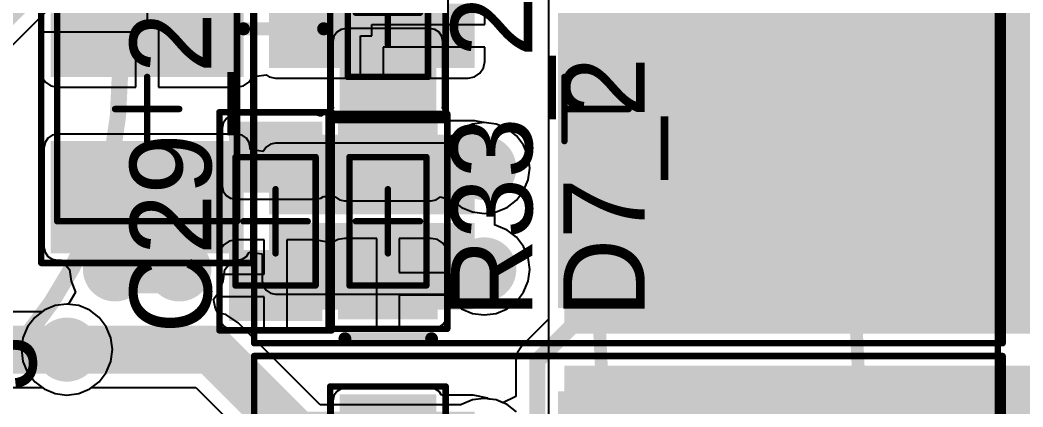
# Model space of a CAD drawing. Extents: x 5 to 126, y 30 to 120.
# Drawn here: x 52.77 to 68.39, y 95.36 to 101.39 of the extents above; entities that cross this region are included whole.
import ezdxf

# ---------------------------------------------------------------- set-up
doc = ezdxf.new("R2010")
doc.units = 0
doc.layers.get('0').update_dxf_attribs({"linetype": 'CONTINUOUS'})
for name, color, linetype in [('BOTTOMLAYER', 5, 'CONTINUOUS'), ('BOTTOMOVERLAY', 54, 'CONTINUOUS'), ('BOTTOMPASTE', 16, 'CONTINUOUS'), ('BOTTOMSOLDER', 6, 'CONTINUOUS'), ('MECHANICAL1', 6, 'CONTINUOUS'), ('MECHANICAL13', 56, 'CONTINUOUS'), ('MECHANICAL15', 56, 'CONTINUOUS'), ('MULTILAYER', 9, 'CONTINUOUS'), ('TOPLAYER', 1, 'CONTINUOUS'), ('TOPOVERLAY', 2, 'CONTINUOUS'), ('TOPPASTE', 8, 'CONTINUOUS'), ('TOPSOLDER', 216, 'CONTINUOUS')]:
    doc.layers.add(name, color=color, linetype=linetype)

# ---------------------------------------------------------------- blocks, each defined once
blk = doc.blocks.new('12_5_________11')
at = {"layer": 'BOTTOMLAYER', "const_width": 0.9}
for points in [[(-0.45, 0, 1), (0.45, 0, 1)], [(4.55, 0, 1), (5.45, 0, 1)]]:
    blk.add_lwpolyline(points, format="xyb", close=True, dxfattribs=at)
at = {"layer": 'BOTTOMSOLDER', "const_width": 1.002}
for points in [[(-0.501, 0, 1), (0.501, 0, 1)], [(4.499, 0, 1), (5.501, 0, 1)]]:
    blk.add_lwpolyline(points, format="xyb", close=True, dxfattribs=at)
at = {"layer": 'MULTILAYER', "const_width": 0.9}
for points in [[(-0.45, 0, 1), (0.45, 0, 1)], [(4.55, 0, 1), (5.45, 0, 1)]]:
    blk.add_lwpolyline(points, format="xyb", close=True, dxfattribs=at)
at = {"layer": 'TOPLAYER', "const_width": 0.9}
for points in [[(-0.45, 0, 1), (0.45, 0, 1)], [(4.55, 0, 1), (5.45, 0, 1)]]:
    blk.add_lwpolyline(points, format="xyb", close=True, dxfattribs=at)
at = {"layer": 'TOPOVERLAY'}
for points, const_width in [([(8.825, 0, 1), (-3.825, 0, 1)], 0.254), ([(-1.55, 2.516, 1), (-1.45, 2.516, 1)], 0.1), ([(-2.066, 2, 1), (-1.966, 2, 1)], 0.1), ([(-1.05, 2, 1), (-0.95, 2, 1)], 0.1), ([(-1.55, 1.5, 1), (-1.45, 1.5, 1)], 0.1), ([(-3.888, 0, 1), (-3.761, 0, 1)], 0.127), ([(8.761, 0, 1), (8.888, 0, 1)], 0.127)]:
    blk.add_lwpolyline(points, format="xyb", close=True, dxfattribs=dict(at, const_width=const_width))
at = {"layer": 'TOPOVERLAY', "const_width": 0.2}
for points in [[(-1.5, 1.5), (-1.5, 2.516)], [(-2.016, 2), (-1, 2)]]:
    blk.add_lwpolyline(points, dxfattribs=at)
at = {"layer": 'TOPSOLDER', "const_width": 1.002}
for points in [[(-0.501, 0, 1), (0.501, 0, 1)], [(4.499, 0, 1), (5.501, 0, 1)]]:
    blk.add_lwpolyline(points, format="xyb", close=True, dxfattribs=at)
blk = doc.blocks.new('0805C_43')
at = {"layer": 'MECHANICAL13', "const_width": 0.1}
for points in [[(-1.675, -0.9), (-1.675, 0.9)], [(1.675, 0.9), (-1.675, 0.9)], [(1.675, -0.9), (1.675, 0.9)], [(-1, -0.625), (-1, 0.625)], [(1, 0.625), (-1, 0.625)], [(1, -0.625), (1, 0.625)], [(0, -0.5), (0, 0.5)], [(0.5, 0), (-0.5, 0)], [(1, -0.625), (-1, -0.625)], [(1.675, -0.9), (-1.675, -0.9)]]:
    blk.add_lwpolyline(points, dxfattribs=at)
at = {"layer": 'MECHANICAL13', "const_width": 0.05}
for points in [[(-1.7, 0.9, 1), (-1.65, 0.9, 1)], [(-1.7, 0.9, 1), (-1.65, 0.9, 1)], [(1.65, 0.9, 1), (1.7, 0.9, 1)], [(1.65, 0.9, 1), (1.7, 0.9, 1)], [(-1.025, 0.625, 1), (-0.975, 0.625, 1)], [(-1.025, 0.625, 1), (-0.975, 0.625, 1)], [(0.975, 0.625, 1), (1.025, 0.625, 1)], [(0.975, 0.625, 1), (1.025, 0.625, 1)], [(-0.025, 0.5, 1), (0.025, 0.5, 1)], [(-0.525, 0, 1), (-0.475, 0, 1)], [(0.475, 0, 1), (0.525, 0, 1)], [(-0.025, -0.5, 1), (0.025, -0.5, 1)], [(-1.025, -0.625, 1), (-0.975, -0.625, 1)], [(-1.025, -0.625, 1), (-0.975, -0.625, 1)], [(0.975, -0.625, 1), (1.025, -0.625, 1)], [(0.975, -0.625, 1), (1.025, -0.625, 1)], [(-1.7, -0.9, 1), (-1.65, -0.9, 1)], [(-1.7, -0.9, 1), (-1.65, -0.9, 1)], [(1.65, -0.9, 1), (1.7, -0.9, 1)], [(1.65, -0.9, 1), (1.7, -0.9, 1)]]:
    blk.add_lwpolyline(points, format="xyb", close=True, dxfattribs=at)
at = {"layer": 'TOPLAYER'}
for points in [[(-0.45, -0.65), (-0.45, 0.65), (-1.45, -0.65), (-1.45, 0.65)], [(1.45, -0.65), (1.45, 0.65), (0.45, -0.65), (0.45, 0.65)]]:
    blk.add_solid(points, dxfattribs=at)
at = {"layer": 'TOPPASTE'}
for points in [[(-0.45, -0.65), (-0.45, 0.65), (-1.45, -0.65), (-1.45, 0.65)], [(1.45, -0.65), (1.45, 0.65), (0.45, -0.65), (0.45, 0.65)]]:
    blk.add_solid(points, dxfattribs=at)
at = {"layer": 'TOPSOLDER'}
for points in [[(-0.348, -0.752), (-0.348, 0.752), (-1.552, -0.752), (-1.552, 0.752)], [(1.552, -0.752), (1.552, 0.752), (0.348, -0.752), (0.348, 0.752)]]:
    blk.add_solid(points, dxfattribs=at)
blk = doc.blocks.new('1210C_B_45')
at = {"layer": 'BOTTOMLAYER'}
for points in [[(-2.15, 1.4), (-2.15, -1.4), (-0.6, 1.4), (-0.6, -1.4)], [(0.6, 1.4), (0.6, -1.4), (2.15, 1.4), (2.15, -1.4)]]:
    blk.add_solid(points, dxfattribs=at)
at = {"layer": 'BOTTOMPASTE'}
for points in [[(-2.15, 1.4), (-2.15, -1.4), (-0.6, 1.4), (-0.6, -1.4)], [(0.6, 1.4), (0.6, -1.4), (2.15, 1.4), (2.15, -1.4)]]:
    blk.add_solid(points, dxfattribs=at)
at = {"layer": 'BOTTOMSOLDER'}
for points in [[(-2.252, 1.502), (-2.252, -1.502), (-0.498, 1.502), (-0.498, -1.502)], [(0.498, 1.502), (0.498, -1.502), (2.252, 1.502), (2.252, -1.502)]]:
    blk.add_solid(points, dxfattribs=at)
at = {"layer": 'MECHANICAL13', "const_width": 0.1}
for points in [[(-1.75, 1.4), (1.75, 1.4)], [(-1.75, 1.4), (-1.75, -1.4)], [(1.75, 1.4), (1.75, -1.4)], [(-1.75, -1.4), (1.75, -1.4)]]:
    blk.add_lwpolyline(points, dxfattribs=at)
at = {"layer": 'MECHANICAL13', "const_width": 0.05}
for points in [[(-1.775, 1.4, 1), (-1.725, 1.4, 1)], [(-1.775, 1.4, 1), (-1.725, 1.4, 1)], [(1.725, 1.4, 1), (1.775, 1.4, 1)], [(1.725, 1.4, 1), (1.775, 1.4, 1)], [(-1.775, -1.4, 1), (-1.725, -1.4, 1)], [(-1.775, -1.4, 1), (-1.725, -1.4, 1)], [(1.725, -1.4, 1), (1.775, -1.4, 1)], [(1.725, -1.4, 1), (1.775, -1.4, 1)]]:
    blk.add_lwpolyline(points, format="xyb", close=True, dxfattribs=at)
at = {"layer": 'MECHANICAL15', "const_width": 0.1}
for points in [[(-2.4, 1.65), (2.4, 1.65)], [(-2.4, 1.65), (-2.4, -1.65)], [(2.4, 1.65), (2.4, -1.65)], [(0, 0.5), (0, -0.5)], [(-0.5, 0), (0.5, 0)], [(-2.4, -1.65), (2.4, -1.65)]]:
    blk.add_lwpolyline(points, dxfattribs=at)
at = {"layer": 'MECHANICAL15', "const_width": 0.05}
for points in [[(-2.425, 1.65, 1), (-2.375, 1.65, 1)], [(-2.425, 1.65, 1), (-2.375, 1.65, 1)], [(2.375, 1.65, 1), (2.425, 1.65, 1)], [(2.375, 1.65, 1), (2.425, 1.65, 1)], [(-0.025, 0.5, 1), (0.025, 0.5, 1)], [(-0.525, 0, 1), (-0.475, 0, 1)], [(0.475, 0, 1), (0.525, 0, 1)], [(-0.025, -0.5, 1), (0.025, -0.5, 1)], [(-2.425, -1.65, 1), (-2.375, -1.65, 1)], [(-2.425, -1.65, 1), (-2.375, -1.65, 1)], [(2.375, -1.65, 1), (2.425, -1.65, 1)], [(2.375, -1.65, 1), (2.425, -1.65, 1)]]:
    blk.add_lwpolyline(points, format="xyb", close=True, dxfattribs=at)
blk = doc.blocks.new('0805C_49')
at = {"layer": 'MECHANICAL13', "const_width": 0.1}
for points in [[(-1.675, -0.9), (-1.675, 0.9)], [(1.675, 0.9), (-1.675, 0.9)], [(1.675, -0.9), (1.675, 0.9)], [(-1, -0.625), (-1, 0.625)], [(1, 0.625), (-1, 0.625)], [(1, -0.625), (1, 0.625)], [(0, -0.5), (0, 0.5)], [(0.5, 0), (-0.5, 0)], [(1, -0.625), (-1, -0.625)], [(1.675, -0.9), (-1.675, -0.9)]]:
    blk.add_lwpolyline(points, dxfattribs=at)
at = {"layer": 'MECHANICAL13', "const_width": 0.05}
for points in [[(-1.7, 0.9, 1), (-1.65, 0.9, 1)], [(-1.7, 0.9, 1), (-1.65, 0.9, 1)], [(1.65, 0.9, 1), (1.7, 0.9, 1)], [(1.65, 0.9, 1), (1.7, 0.9, 1)], [(-1.025, 0.625, 1), (-0.975, 0.625, 1)], [(-1.025, 0.625, 1), (-0.975, 0.625, 1)], [(0.975, 0.625, 1), (1.025, 0.625, 1)], [(0.975, 0.625, 1), (1.025, 0.625, 1)], [(-0.025, 0.5, 1), (0.025, 0.5, 1)], [(-0.525, 0, 1), (-0.475, 0, 1)], [(0.475, 0, 1), (0.525, 0, 1)], [(-0.025, -0.5, 1), (0.025, -0.5, 1)], [(-1.025, -0.625, 1), (-0.975, -0.625, 1)], [(-1.025, -0.625, 1), (-0.975, -0.625, 1)], [(0.975, -0.625, 1), (1.025, -0.625, 1)], [(0.975, -0.625, 1), (1.025, -0.625, 1)], [(-1.7, -0.9, 1), (-1.65, -0.9, 1)], [(-1.7, -0.9, 1), (-1.65, -0.9, 1)], [(1.65, -0.9, 1), (1.7, -0.9, 1)], [(1.65, -0.9, 1), (1.7, -0.9, 1)]]:
    blk.add_lwpolyline(points, format="xyb", close=True, dxfattribs=at)
at = {"layer": 'TOPLAYER'}
for points in [[(-0.45, -0.65), (-0.45, 0.65), (-1.45, -0.65), (-1.45, 0.65)], [(1.45, -0.65), (1.45, 0.65), (0.45, -0.65), (0.45, 0.65)]]:
    blk.add_solid(points, dxfattribs=at)
at = {"layer": 'TOPPASTE'}
for points in [[(-0.45, -0.65), (-0.45, 0.65), (-1.45, -0.65), (-1.45, 0.65)], [(1.45, -0.65), (1.45, 0.65), (0.45, -0.65), (0.45, 0.65)]]:
    blk.add_solid(points, dxfattribs=at)
at = {"layer": 'TOPSOLDER'}
for points in [[(-0.348, -0.752), (-0.348, 0.752), (-1.552, -0.752), (-1.552, 0.752)], [(1.552, -0.752), (1.552, 0.752), (0.348, -0.752), (0.348, 0.752)]]:
    blk.add_solid(points, dxfattribs=at)
blk = doc.blocks.new('M____MELF_55')
at = {"layer": 'MECHANICAL13', "const_width": 0.1}
for points in [[(-1, 0.6), (-1, -0.6)], [(-1, 0.6), (1, 0.6)], [(1, 0.6), (1, -0.6)], [(-1, -0.6), (1, -0.6)]]:
    blk.add_lwpolyline(points, dxfattribs=at)
at = {"layer": 'MECHANICAL13', "const_width": 0.05}
for points in [[(-1.025, 0.6, 1), (-0.975, 0.6, 1)], [(-1.025, 0.6, 1), (-0.975, 0.6, 1)], [(0.975, 0.6, 1), (1.025, 0.6, 1)], [(0.975, 0.6, 1), (1.025, 0.6, 1)], [(-1.025, -0.6, 1), (-0.975, -0.6, 1)], [(-1.025, -0.6, 1), (-0.975, -0.6, 1)], [(0.975, -0.6, 1), (1.025, -0.6, 1)], [(0.975, -0.6, 1), (1.025, -0.6, 1)]]:
    blk.add_lwpolyline(points, format="xyb", close=True, dxfattribs=at)
at = {"layer": 'MECHANICAL13'}
blk.add_solid([(-1, -0.6), (-0.731, -0.6), (-1, 0.6), (-0.731, 0.6)], dxfattribs=at)
at = {"layer": 'MECHANICAL15', "const_width": 0.1}
for points in [[(-1.675, 0.925), (-1.675, -0.925)], [(-1.675, 0.925), (1.675, 0.925)], [(1.675, 0.925), (1.675, -0.925)], [(0, 0.5), (0, -0.5)], [(-0.5, 0), (0.5, 0)], [(-1.675, -0.925), (1.675, -0.925)]]:
    blk.add_lwpolyline(points, dxfattribs=at)
at = {"layer": 'MECHANICAL15', "const_width": 0.05}
for points in [[(-1.7, 0.925, 1), (-1.65, 0.925, 1)], [(-1.7, 0.925, 1), (-1.65, 0.925, 1)], [(1.65, 0.925, 1), (1.7, 0.925, 1)], [(1.65, 0.925, 1), (1.7, 0.925, 1)], [(-0.025, 0.5, 1), (0.025, 0.5, 1)], [(-0.525, 0, 1), (-0.475, 0, 1)], [(0.475, 0, 1), (0.525, 0, 1)], [(-0.025, -0.5, 1), (0.025, -0.5, 1)], [(-1.7, -0.925, 1), (-1.65, -0.925, 1)], [(-1.7, -0.925, 1), (-1.65, -0.925, 1)], [(1.65, -0.925, 1), (1.7, -0.925, 1)], [(1.65, -0.925, 1), (1.7, -0.925, 1)]]:
    blk.add_lwpolyline(points, format="xyb", close=True, dxfattribs=at)
at = {"layer": 'TOPLAYER'}
for points in [[(-0.525, -0.675), (-0.525, 0.675), (-1.425, -0.675), (-1.425, 0.675)], [(1.425, -0.675), (1.425, 0.675), (0.525, -0.675), (0.525, 0.675)]]:
    blk.add_solid(points, dxfattribs=at)
at = {"layer": 'TOPOVERLAY', "const_width": 0.2}
blk.add_lwpolyline([(-1.83, 0.67), (-1.83, -0.68)], dxfattribs=at)
at = {"layer": 'TOPOVERLAY', "const_width": 0.1}
for points in [[(-1.88, 0.67, 1), (-1.78, 0.67, 1)], [(-1.88, -0.68, 1), (-1.78, -0.68, 1)]]:
    blk.add_lwpolyline(points, format="xyb", close=True, dxfattribs=at)
at = {"layer": 'TOPPASTE'}
for points in [[(-0.525, -0.675), (-0.525, 0.675), (-1.425, -0.675), (-1.425, 0.675)], [(1.425, -0.675), (1.425, 0.675), (0.525, -0.675), (0.525, 0.675)]]:
    blk.add_solid(points, dxfattribs=at)
at = {"layer": 'TOPSOLDER'}
for points in [[(-0.423, -0.777), (-0.423, 0.777), (-1.527, -0.777), (-1.527, 0.777)], [(1.527, -0.777), (1.527, 0.777), (0.423, -0.777), (0.423, 0.777)]]:
    blk.add_solid(points, dxfattribs=at)
blk = doc.blocks.new('TO_252_B_63')
at = {"layer": 'BOTTOMLAYER'}
for points in [[(-0.5, 3), (-0.5, -3), (6, 3), (6, -3)], [(-5, 2.68), (-5, 1.88), (-2, 2.68), (-2, 1.88)], [(-5, 1.54), (-5, 0.74), (-2, 1.54), (-2, 0.74)], [(-5, -0.74), (-5, -1.54), (-2, -0.74), (-2, -1.54)], [(-5, -1.88), (-5, -2.68), (-2, -1.88), (-2, -2.68)]]:
    blk.add_solid(points, dxfattribs=at)
at = {"layer": 'BOTTOMPASTE'}
for points in [[(-0.5, 3), (-0.5, -3), (6, 3), (6, -3)], [(-5, 2.68), (-5, 1.88), (-2, 2.68), (-2, 1.88)], [(-5, 1.54), (-5, 0.74), (-2, 1.54), (-2, 0.74)], [(-5, -0.74), (-5, -1.54), (-2, -0.74), (-2, -1.54)], [(-5, -1.88), (-5, -2.68), (-2, -1.88), (-2, -2.68)]]:
    blk.add_solid(points, dxfattribs=at)
at = {"layer": 'BOTTOMSOLDER'}
for points in [[(-0.602, 3.102), (-0.602, -3.102), (6.102, 3.102), (6.102, -3.102)], [(-5.102, 2.782), (-5.102, 1.778), (-1.898, 2.782), (-1.898, 1.778)], [(-5.102, 1.642), (-5.102, 0.638), (-1.898, 1.642), (-1.898, 0.638)], [(-5.102, -0.638), (-5.102, -1.642), (-1.898, -0.638), (-1.898, -1.642)], [(-5.102, -1.778), (-5.102, -2.782), (-1.898, -1.778), (-1.898, -2.782)]]:
    blk.add_solid(points, dxfattribs=at)
at = {"layer": 'MECHANICAL15', "const_width": 0.1}
for points in [[(-5.334, -3.65), (-5.334, 3.65)], [(-5.334, 3.65), (6.325, 3.65)], [(6.325, -3.65), (6.325, 3.65)], [(-0.5, -0.5), (-0.5, 0.5)], [(-0.5, 0), (0.5, 0)], [(-5.334, -3.65), (6.325, -3.65)]]:
    blk.add_lwpolyline(points, dxfattribs=at)
at = {"layer": 'MECHANICAL15', "const_width": 0.05}
for points in [[(-5.359, 3.65, 1), (-5.309, 3.65, 1)], [(-5.359, 3.65, 1), (-5.309, 3.65, 1)], [(6.3, 3.65, 1), (6.35, 3.65, 1)], [(6.3, 3.65, 1), (6.35, 3.65, 1)], [(-0.525, 0.5, 1), (-0.475, 0.5, 1)], [(-0.525, 0, 1), (-0.475, 0, 1)], [(0.475, 0, 1), (0.525, 0, 1)], [(-0.525, -0.5, 1), (-0.475, -0.5, 1)], [(-5.359, -3.65, 1), (-5.309, -3.65, 1)], [(-5.359, -3.65, 1), (-5.309, -3.65, 1)], [(6.3, -3.65, 1), (6.35, -3.65, 1)], [(6.3, -3.65, 1), (6.35, -3.65, 1)]]:
    blk.add_lwpolyline(points, format="xyb", close=True, dxfattribs=at)
blk = doc.blocks.new('TO_252_B_65')
at = {"layer": 'BOTTOMLAYER'}
for points in [[(-0.5, 3), (-0.5, -3), (6, 3), (6, -3)], [(-5, 2.68), (-5, 1.88), (-2, 2.68), (-2, 1.88)], [(-5, 1.54), (-5, 0.74), (-2, 1.54), (-2, 0.74)], [(-5, -0.74), (-5, -1.54), (-2, -0.74), (-2, -1.54)], [(-5, -1.88), (-5, -2.68), (-2, -1.88), (-2, -2.68)]]:
    blk.add_solid(points, dxfattribs=at)
at = {"layer": 'BOTTOMPASTE'}
for points in [[(-0.5, 3), (-0.5, -3), (6, 3), (6, -3)], [(-5, 2.68), (-5, 1.88), (-2, 2.68), (-2, 1.88)], [(-5, 1.54), (-5, 0.74), (-2, 1.54), (-2, 0.74)], [(-5, -0.74), (-5, -1.54), (-2, -0.74), (-2, -1.54)], [(-5, -1.88), (-5, -2.68), (-2, -1.88), (-2, -2.68)]]:
    blk.add_solid(points, dxfattribs=at)
at = {"layer": 'BOTTOMSOLDER'}
for points in [[(-0.602, 3.102), (-0.602, -3.102), (6.102, 3.102), (6.102, -3.102)], [(-5.102, 2.782), (-5.102, 1.778), (-1.898, 2.782), (-1.898, 1.778)], [(-5.102, 1.642), (-5.102, 0.638), (-1.898, 1.642), (-1.898, 0.638)], [(-5.102, -0.638), (-5.102, -1.642), (-1.898, -0.638), (-1.898, -1.642)], [(-5.102, -1.778), (-5.102, -2.782), (-1.898, -1.778), (-1.898, -2.782)]]:
    blk.add_solid(points, dxfattribs=at)
at = {"layer": 'MECHANICAL15', "const_width": 0.1}
for points in [[(-5.334, -3.65), (-5.334, 3.65)], [(-5.334, 3.65), (6.325, 3.65)], [(6.325, -3.65), (6.325, 3.65)], [(-0.5, -0.5), (-0.5, 0.5)], [(-0.5, 0), (0.5, 0)], [(-5.334, -3.65), (6.325, -3.65)]]:
    blk.add_lwpolyline(points, dxfattribs=at)
at = {"layer": 'MECHANICAL15', "const_width": 0.05}
for points in [[(-5.359, 3.65, 1), (-5.309, 3.65, 1)], [(-5.359, 3.65, 1), (-5.309, 3.65, 1)], [(6.3, 3.65, 1), (6.35, 3.65, 1)], [(6.3, 3.65, 1), (6.35, 3.65, 1)], [(-0.525, 0.5, 1), (-0.475, 0.5, 1)], [(-0.525, 0, 1), (-0.475, 0, 1)], [(0.475, 0, 1), (0.525, 0, 1)], [(-0.525, -0.5, 1), (-0.475, -0.5, 1)], [(-5.359, -3.65, 1), (-5.309, -3.65, 1)], [(-5.359, -3.65, 1), (-5.309, -3.65, 1)], [(6.3, -3.65, 1), (6.35, -3.65, 1)], [(6.3, -3.65, 1), (6.35, -3.65, 1)]]:
    blk.add_lwpolyline(points, format="xyb", close=True, dxfattribs=at)
blk = doc.blocks.new('0805R_67')
at = {"layer": 'MECHANICAL13', "const_width": 0.1}
for points in [[(1.7, 0.875), (-1.7, 0.875)], [(-1.7, -0.875), (-1.7, 0.875)], [(1.7, -0.875), (1.7, 0.875)], [(1, 0.625), (-1, 0.625)], [(-1, -0.625), (-1, 0.625)], [(1, -0.625), (1, 0.625)], [(0, -0.5), (0, 0.5)], [(0.5, 0), (-0.5, 0)], [(1, -0.625), (-1, -0.625)], [(1.7, -0.875), (-1.7, -0.875)]]:
    blk.add_lwpolyline(points, dxfattribs=at)
at = {"layer": 'MECHANICAL13', "const_width": 0.05}
for points in [[(-1.725, 0.875, 1), (-1.675, 0.875, 1)], [(-1.725, 0.875, 1), (-1.675, 0.875, 1)], [(1.675, 0.875, 1), (1.725, 0.875, 1)], [(1.675, 0.875, 1), (1.725, 0.875, 1)], [(-1.025, 0.625, 1), (-0.975, 0.625, 1)], [(-1.025, 0.625, 1), (-0.975, 0.625, 1)], [(0.975, 0.625, 1), (1.025, 0.625, 1)], [(0.975, 0.625, 1), (1.025, 0.625, 1)], [(-0.025, 0.5, 1), (0.025, 0.5, 1)], [(-0.525, 0, 1), (-0.475, 0, 1)], [(0.475, 0, 1), (0.525, 0, 1)], [(-0.025, -0.5, 1), (0.025, -0.5, 1)], [(-1.025, -0.625, 1), (-0.975, -0.625, 1)], [(-1.025, -0.625, 1), (-0.975, -0.625, 1)], [(0.975, -0.625, 1), (1.025, -0.625, 1)], [(0.975, -0.625, 1), (1.025, -0.625, 1)], [(-1.725, -0.875, 1), (-1.675, -0.875, 1)], [(-1.725, -0.875, 1), (-1.675, -0.875, 1)], [(1.675, -0.875, 1), (1.725, -0.875, 1)], [(1.675, -0.875, 1), (1.725, -0.875, 1)]]:
    blk.add_lwpolyline(points, format="xyb", close=True, dxfattribs=at)
at = {"layer": 'TOPLAYER'}
for points in [[(-0.55, -0.625), (-0.55, 0.625), (-1.45, -0.625), (-1.45, 0.625)], [(1.45, -0.625), (1.45, 0.625), (0.55, -0.625), (0.55, 0.625)]]:
    blk.add_solid(points, dxfattribs=at)
at = {"layer": 'TOPPASTE'}
for points in [[(-0.55, -0.625), (-0.55, 0.625), (-1.45, -0.625), (-1.45, 0.625)], [(1.45, -0.625), (1.45, 0.625), (0.55, -0.625), (0.55, 0.625)]]:
    blk.add_solid(points, dxfattribs=at)
at = {"layer": 'TOPSOLDER'}
for points in [[(-0.448, -0.727), (-0.448, 0.727), (-1.552, -0.727), (-1.552, 0.727)], [(1.552, -0.727), (1.552, 0.727), (0.448, -0.727), (0.448, 0.727)]]:
    blk.add_solid(points, dxfattribs=at)
blk = doc.blocks.new('GDT_DIY_75')
at = {"layer": 'MECHANICAL13', "const_width": 0.2}
blk.add_lwpolyline([(18.5, 0, 1), (-18.5, 0, 1)], format="xyb", close=True, dxfattribs=at)
at = {"layer": 'TOPOVERLAY', "const_width": 0.2}
for points in [[(22.5, 0, 1), (-22.5, 0, 1)], [(18.5, 0, 1), (-18.5, 0, 1)]]:
    blk.add_lwpolyline(points, format="xyb", close=True, dxfattribs=at)

msp = doc.modelspace()

# ---------------------------------------------------------------- linework, layer by layer
at = {"layer": 'BOTTOMLAYER'}
for p, q in [((61, 105.497), (61, 96.723)), ((54.75, 101.55), (54.75, 101.375)), ((60.009, 101.315), (60.009, 101.54)), ((54.75, 101.375), (54.925, 101.375)), ((54.925, 101.375), (54.925, 100.341)), ((58.25, 101.14), (58.25, 101.315)), ((58.25, 101.315), (60.009, 101.315)), ((54.575, 101.2), (53.091, 101.2)), ((53.091, 101.2), (53.091, 100.6)), ((54.575, 100.341), (54.575, 101.2)), ((58.075, 100.481), (58.075, 101.14)), ((58.075, 101.14), (58.25, 101.14)), ((60.009, 100.965), (58.425, 100.965)), ((58.425, 100.965), (58.425, 100.481)), ((60.009, 100.74), (60.009, 100.965)), ((53.091, 100.6), (53.111, 100.501)), ((59.933, 100.557), (59.989, 100.641)), ((59.989, 100.641), (60.009, 100.74)), ((53.111, 100.501), (53.167, 100.417)), ((56.333, 100.417), (56.375, 100.479)), ((56.375, 100.479), (56.452, 100.51)), ((56.452, 100.51), (56.603, 100.533)), ((56.603, 100.533), (56.651, 100.501)), ((56.651, 100.501), (56.75, 100.481)), ((56.75, 100.481), (58.075, 100.481)), ((58.425, 100.481), (59.75, 100.481)), ((59.75, 100.481), (59.849, 100.501)), ((59.849, 100.501), (59.933, 100.557)), ((53.167, 100.417), (53.251, 100.361)), ((53.251, 100.361), (53.35, 100.341)), ((53.35, 100.341), (54.575, 100.341)), ((54.925, 100.341), (56.15, 100.341)), ((56.15, 100.341), (56.249, 100.361)), ((56.249, 100.361), (56.333, 100.417)), ((59.645, 99.694), (59.498, 99.582)), ((59.816, 99.765), (59.645, 99.694)), ((60, 99.789), (59.816, 99.765)), ((60.184, 99.765), (60, 99.789)), ((60.355, 99.694), (60.184, 99.765)), ((60.502, 99.582), (60.355, 99.694)), ((53.204, 99.546), (53.159, 99.479)), ((53.271, 99.591), (53.204, 99.546)), ((53.35, 99.607), (53.271, 99.591)), ((56.15, 99.607), (53.35, 99.607)), ((56.229, 99.591), (56.15, 99.607)), ((56.296, 99.546), (56.229, 99.591)), ((56.341, 99.479), (56.296, 99.546)), ((59.498, 99.582), (59.411, 99.467)), ((60.614, 99.435), (60.502, 99.582)), ((53.159, 99.479), (53.143, 99.4)), ((53.143, 99.4), (53.143, 97.85)), ((56.357, 99.4), (56.341, 99.479)), ((56.357, 99.368), (56.357, 99.4)), ((56.559, 99.339), (56.357, 99.368)), ((56.604, 99.406), (56.559, 99.339)), ((56.671, 99.451), (56.604, 99.406)), ((56.75, 99.467), (56.671, 99.451)), ((59.411, 99.467), (56.75, 99.467)), ((60.685, 99.264), (60.614, 99.435)), ((60.709, 99.08), (60.685, 99.264)), ((60.685, 98.896), (60.709, 99.08)), ((60.614, 98.725), (60.685, 98.896)), ((60.502, 98.578), (60.614, 98.725)), ((60.355, 98.466), (60.502, 98.578)), ((60.184, 98.395), (60.355, 98.466)), ((60.165, 98.392), (60.184, 98.395)), ((60.165, 98.188), (60.165, 98.392)), ((60.184, 98.185), (60.165, 98.188)), ((60.355, 98.114), (60.184, 98.185)), ((60.502, 98.002), (60.355, 98.114)), ((60.614, 97.855), (60.502, 98.002)), ((53.143, 97.85), (53.159, 97.771)), ((60.685, 97.684), (60.614, 97.855)), ((53.159, 97.771), (53.204, 97.703)), ((53.204, 97.703), (53.271, 97.659)), ((53.271, 97.659), (53.35, 97.643)), ((53.35, 97.643), (53.415, 97.643)), ((53.415, 97.643), (53.541, 97.5)), ((55.959, 97.5), (56.085, 97.643)), ((56.085, 97.643), (56.15, 97.643)), ((56.15, 97.643), (56.229, 97.659)), ((56.229, 97.659), (56.296, 97.703)), ((56.296, 97.703), (56.341, 97.771)), ((56.341, 97.771), (56.543, 97.742)), ((56.543, 97.742), (56.543, 97.32)), ((60.709, 97.5), (60.685, 97.684)), ((53.541, 97.5), (53.565, 97.316)), ((55.935, 97.316), (55.959, 97.5)), ((60.685, 97.316), (60.709, 97.5)), ((56.543, 97.32), (56.559, 97.241)), ((53.565, 97.316), (53.636, 97.145)), ((55.864, 97.145), (55.935, 97.316)), ((56.559, 97.241), (56.604, 97.174)), ((56.604, 97.174), (56.671, 97.129)), ((60.614, 97.145), (60.685, 97.316)), ((53.636, 97.145), (53.525, 96.956)), ((55.781, 97.037), (55.864, 97.145)), ((55.812, 96.891), (55.781, 97.037)), ((56.671, 97.129), (56.75, 97.113)), ((56.75, 97.113), (59.411, 97.113)), ((59.411, 97.113), (59.498, 96.998)), ((60.502, 96.998), (60.614, 97.145)), ((53.145, 96.864), (52.998, 96.752)), ((53.316, 96.935), (53.145, 96.864)), ((53.5, 96.959), (53.316, 96.935)), ((53.525, 96.956), (53.5, 96.959)), ((55.852, 96.819), (55.812, 96.891)), ((59.498, 96.998), (59.645, 96.886)), ((59.645, 96.886), (59.816, 96.815)), ((60.184, 96.815), (60.355, 96.886)), ((60.355, 96.886), (60.502, 96.998)), ((52.998, 96.752), (52.886, 96.605)), ((55.976, 96.795), (55.852, 96.819)), ((56.167, 96.667), (55.976, 96.795)), ((59.816, 96.815), (60, 96.791)), ((60, 96.791), (60.184, 96.815)), ((61, 96.723), (60.592, 96.315)), ((52.886, 96.605), (52.815, 96.434)), ((57.447, 95.387), (56.167, 96.667)), ((52.815, 96.434), (52.791, 96.25)), ((52.791, 96.25), (52.815, 96.066)), ((60.592, 96.315), (60.519, 96.206)), ((60.519, 96.206), (60.494, 96.078)), ((60.494, 96.078), (60.494, 95.521)), ((52.815, 96.066), (52.886, 95.895)), ((52.886, 95.895), (52.998, 95.748)), ((52.998, 95.748), (53.145, 95.636)), ((53.145, 95.636), (53.316, 95.565)), ((53.684, 95.565), (53.855, 95.636)), ((53.855, 95.636), (53.887, 95.66)), ((53.887, 95.66), (55.506, 95.66)), ((55.506, 95.66), (56.054, 95.112)), ((53.316, 95.565), (53.5, 95.541)), ((53.5, 95.541), (53.684, 95.565)), ((59.816, 95.465), (59.645, 95.394)), ((60, 95.489), (59.816, 95.465)), ((60.184, 95.465), (60, 95.489)), ((60.29, 95.421), (60.184, 95.465)), ((60.494, 95.521), (60.29, 95.421)), ((59.636, 95.387), (57.447, 95.387)), ((59.645, 95.394), (59.636, 95.387))]:
    msp.add_line(p, q, dxfattribs=at)
for points, const_width in [([(64.95, 100.45), (64.95, 104.5)], 1), ([(64.5, 100), (64.95, 100.45)], 1), ([(62, 97.75), (64.25, 100)], 0.25), ([(64.25, 100), (64.5, 100)], 0.25), ([(54.25, 98.125), (54.75, 98.625)], 0.75), ([(54.75, 98.625), (55.25, 98.125)], 0.75), ([(54.25, 97.5), (54.25, 98.125)], 0.75), ([(55.25, 97.5), (55.25, 98.125)], 0.75), ([(54.25, 97.5), (55.25, 97.5)], 0.75), ([(61.5, 97.25), (62, 97.75)], 0.25), ([(61.5, 96.75), (61.5, 97.25)], 0.25), ([(60.828, 96.078), (61.5, 96.75)], 0.25), ([(53.5, 96.25), (55.75, 96.25)], 0.75), ([(55.75, 96.25), (57.22, 94.78)], 0.75), ([(60.828, 88.828), (60.828, 96.078)], 0.25)]:
    msp.add_lwpolyline(points, dxfattribs=dict(at, const_width=const_width))
for points, const_width in [([(64.7, 100.45, 1), (65.2, 100.45, 1)], 0.5), ([(64.7, 100.45, 1), (65.2, 100.45, 1)], 0.5), ([(64.25, 100, 1), (64.75, 100, 1)], 0.5), ([(64.188, 100, 1), (64.313, 100, 1)], 0.125), ([(64.188, 100, 1), (64.313, 100, 1)], 0.125), ([(64.438, 100, 1), (64.562, 100, 1)], 0.125), ([(59.75, 99.08, 1), (60.25, 99.08, 1)], 0.5), ([(54.562, 98.625, 1), (54.937, 98.625, 1)], 0.375), ([(54.562, 98.625, 1), (54.937, 98.625, 1)], 0.375), ([(54.063, 98.125, 1), (54.438, 98.125, 1)], 0.375), ([(54.063, 98.125, 1), (54.438, 98.125, 1)], 0.375), ([(55.063, 98.125, 1), (55.438, 98.125, 1)], 0.375), ([(55.063, 98.125, 1), (55.438, 98.125, 1)], 0.375), ([(54, 97.5, 1), (54.5, 97.5, 1)], 0.5), ([(55, 97.5, 1), (55.5, 97.5, 1)], 0.5), ([(59.75, 97.5, 1), (60.25, 97.5, 1)], 0.5), ([(54.063, 97.5, 1), (54.438, 97.5, 1)], 0.375), ([(54.063, 97.5, 1), (54.438, 97.5, 1)], 0.375), ([(55.063, 97.5, 1), (55.438, 97.5, 1)], 0.375), ([(55.063, 97.5, 1), (55.438, 97.5, 1)], 0.375), ([(61.938, 97.75, 1), (62.062, 97.75, 1)], 0.125), ([(61.938, 97.75, 1), (62.062, 97.75, 1)], 0.125), ([(61.438, 97.25, 1), (61.563, 97.25, 1)], 0.125), ([(61.438, 97.25, 1), (61.563, 97.25, 1)], 0.125), ([(61.438, 96.75, 1), (61.563, 96.75, 1)], 0.125), ([(61.438, 96.75, 1), (61.563, 96.75, 1)], 0.125), ([(53.25, 96.25, 1), (53.75, 96.25, 1)], 0.5), ([(53.312, 96.25, 1), (53.687, 96.25, 1)], 0.375), ([(55.562, 96.25, 1), (55.938, 96.25, 1)], 0.375), ([(55.562, 96.25, 1), (55.938, 96.25, 1)], 0.375), ([(60.766, 96.078, 1), (60.891, 96.078, 1)], 0.125), ([(60.766, 96.078, 1), (60.891, 96.078, 1)], 0.125)]:
    msp.add_lwpolyline(points, format="xyb", close=True, dxfattribs=dict(at, const_width=const_width))
at = {"layer": 'MECHANICAL1', "const_width": 0.1}
msp.add_lwpolyline([(68, 88.5), (68, 103.25)], dxfattribs=at)
at = {"layer": 'MULTILAYER', "const_width": 0.5}
for points in [[(59.75, 99.08, 1), (60.25, 99.08, 1)], [(54, 97.5, 1), (54.5, 97.5, 1)], [(55, 97.5, 1), (55.5, 97.5, 1)], [(59.75, 97.5, 1), (60.25, 97.5, 1)], [(53.25, 96.25, 1), (53.75, 96.25, 1)]]:
    msp.add_lwpolyline(points, format="xyb", close=True, dxfattribs=at)
at = {"layer": 'TOPLAYER'}
for p, q in [((61, 103.893), (61, 88.117)), ((52.315, 100.662), (54.312, 102.658)), ((57.771, 101.241), (57.704, 101.196)), ((57.85, 101.257), (57.771, 101.241)), ((59.15, 101.257), (57.85, 101.257)), ((59.229, 101.241), (59.15, 101.257)), ((59.296, 101.196), (59.229, 101.241)), ((57.659, 101.129), (57.643, 101.05)), ((57.704, 101.196), (57.659, 101.129)), ((59.341, 101.129), (59.296, 101.196)), ((59.357, 101.05), (59.341, 101.129)), ((57.643, 101.05), (57.643, 100.05)), ((59.357, 100.05), (59.357, 101.05)), ((57.634, 99.988), (57.454, 99.891)), ((57.649, 100.018), (57.634, 99.988)), ((57.643, 100.05), (57.649, 100.018)), ((59.351, 100.018), (59.357, 100.05)), ((59.433, 99.868), (59.351, 100.018)), ((55.979, 99.846), (55.934, 99.779)), ((56.046, 99.891), (55.979, 99.846)), ((56.125, 99.907), (56.046, 99.891)), ((57.375, 99.907), (56.125, 99.907)), ((57.454, 99.891), (57.375, 99.907)), ((59.481, 99.815), (59.433, 99.868)), ((55.934, 99.779), (55.918, 99.7)), ((55.918, 99.7), (55.918, 98.8)), ((59.855, 99.815), (59.481, 99.815)), ((59.989, 99.788), (59.855, 99.815)), ((60, 99.789), (59.989, 99.788)), ((60.184, 99.765), (60, 99.789)), ((60.355, 99.694), (60.184, 99.765)), ((60.502, 99.582), (60.355, 99.694)), ((60.614, 99.435), (60.502, 99.582)), ((60.685, 99.264), (60.614, 99.435)), ((60.709, 99.08), (60.685, 99.264)), ((60.685, 98.896), (60.709, 99.08)), ((60.614, 98.725), (60.685, 98.896)), ((55.918, 98.8), (55.934, 98.721)), ((60.502, 98.578), (60.614, 98.725)), ((55.934, 98.721), (55.979, 98.654)), ((55.979, 98.654), (56.046, 98.609)), ((56.046, 98.609), (56.125, 98.593)), ((56.125, 98.593), (57.375, 98.593)), ((57.375, 98.593), (57.454, 98.609)), ((57.454, 98.609), (57.495, 98.635)), ((57.495, 98.635), (57.674, 98.635)), ((57.674, 98.635), (57.679, 98.629)), ((57.679, 98.629), (57.746, 98.584)), ((57.746, 98.584), (57.825, 98.568)), ((57.825, 98.568), (59.175, 98.568)), ((59.175, 98.568), (59.254, 98.584)), ((59.254, 98.584), (59.321, 98.629)), ((59.321, 98.629), (59.505, 98.573)), ((59.505, 98.573), (59.645, 98.466)), ((60.355, 98.466), (60.502, 98.578)), ((59.645, 98.466), (59.816, 98.395)), ((60.184, 98.395), (60.355, 98.466)), ((59.816, 98.395), (60, 98.371)), ((60, 98.371), (60.184, 98.395)), ((56.125, 97.959), (56.026, 97.939)), ((56.575, 97.959), (56.125, 97.959)), ((56.575, 97.425), (56.575, 97.959)), ((57.375, 97.959), (56.925, 97.959)), ((56.925, 97.959), (56.925, 97.25)), ((57.474, 97.939), (57.375, 97.959)), ((57.726, 97.964), (57.619, 97.912)), ((57.825, 97.984), (57.726, 97.964)), ((58.325, 97.984), (57.825, 97.984)), ((58.325, 97.275), (58.325, 97.984)), ((59.175, 97.984), (58.675, 97.984)), ((58.675, 97.984), (58.675, 97.45)), ((59.274, 97.964), (59.175, 97.984)), ((59.358, 97.908), (59.274, 97.964)), ((55.886, 97.799), (55.866, 97.7)), ((55.942, 97.883), (55.886, 97.799)), ((56.026, 97.939), (55.942, 97.883)), ((57.619, 97.912), (57.474, 97.939)), ((59.414, 97.824), (59.358, 97.908)), ((59.434, 97.725), (59.414, 97.824)), ((55.866, 97.7), (55.866, 97.425)), ((59.434, 97.45), (59.434, 97.725)), ((55.866, 97.425), (56.575, 97.425)), ((58.675, 97.45), (59.434, 97.45)), ((56.925, 97.25), (56.925, 96.541)), ((58.325, 96.566), (58.325, 97.275)), ((56.575, 97.075), (55.866, 97.075)), ((55.866, 97.075), (55.866, 96.8)), ((56.575, 96.541), (56.575, 97.075)), ((59.434, 97.1), (58.675, 97.1)), ((58.675, 97.1), (58.675, 96.566)), ((59.434, 96.825), (59.434, 97.1)), ((53.145, 96.864), (53.113, 96.84)), ((53.316, 96.935), (53.145, 96.864)), ((53.5, 96.959), (53.316, 96.935)), ((53.684, 96.935), (53.5, 96.959)), ((53.855, 96.864), (53.684, 96.935)), ((54.002, 96.752), (53.855, 96.864)), ((53.113, 96.84), (50.744, 96.84)), ((54.114, 96.605), (54.002, 96.752)), ((55.866, 96.8), (55.886, 96.701)), ((55.886, 96.701), (55.942, 96.617)), ((59.358, 96.642), (59.414, 96.726)), ((59.414, 96.726), (59.434, 96.825)), ((54.185, 96.434), (54.114, 96.605)), ((55.942, 96.617), (56.026, 96.561)), ((56.026, 96.561), (56.125, 96.541)), ((56.125, 96.541), (56.575, 96.541)), ((56.925, 96.541), (57.375, 96.541)), ((57.375, 96.541), (57.474, 96.561)), ((57.474, 96.561), (57.581, 96.613)), ((57.581, 96.613), (57.726, 96.586)), ((57.726, 96.586), (57.825, 96.566)), ((57.825, 96.566), (58.325, 96.566)), ((58.675, 96.566), (59.175, 96.566)), ((59.175, 96.566), (59.274, 96.586)), ((59.274, 96.586), (59.358, 96.642)), ((54.209, 96.25), (54.185, 96.434)), ((54.185, 96.066), (54.209, 96.25)), ((54.114, 95.895), (54.185, 96.066)), ((54.002, 95.748), (54.114, 95.895)), ((50.5, 95.66), (53.113, 95.66)), ((53.113, 95.66), (53.145, 95.636)), ((53.145, 95.636), (53.316, 95.565)), ((53.684, 95.565), (53.855, 95.636)), ((53.855, 95.636), (54.002, 95.748)), ((57.771, 95.641), (57.704, 95.596)), ((57.85, 95.657), (57.771, 95.641)), ((59.15, 95.657), (57.85, 95.657)), ((59.229, 95.641), (59.15, 95.657)), ((59.296, 95.596), (59.229, 95.641)), ((53.316, 95.565), (53.5, 95.541)), ((53.5, 95.541), (53.684, 95.565)), ((57.659, 95.529), (57.643, 95.45)), ((57.643, 95.45), (57.643, 94.45)), ((57.704, 95.596), (57.659, 95.529)), ((59.335, 95.54), (59.296, 95.596)), ((59.83, 95.54), (59.335, 95.54)), ((60.056, 95.495), (59.83, 95.54)), ((60.079, 95.479), (60.056, 95.495)), ((60.184, 95.465), (60.079, 95.479)), ((60.355, 95.394), (60.184, 95.465)), ((60.502, 95.282), (60.355, 95.394))]:
    msp.add_line(p, q, dxfattribs=at)
for points, const_width in [([(51.853, 100.853), (54.25, 103.25)], 0.5), ([(58.5, 99.225), (58.5, 100.55)], 0.75), ([(56.75, 99.25), (56.775, 99.225)], 0.75), ([(56.775, 99.225), (58.5, 99.225)], 0.75), ([(58.5, 99.225), (59.855, 99.225)], 0.75), ([(59.855, 99.225), (60, 99.08)], 0.75), ([(59.75, 97.25), (60, 97.5)], 0.75), ([(56.75, 97.25), (59.75, 97.25)], 0.75), ([(50.5, 96.25), (53.5, 96.25)], 0.75)]:
    msp.add_lwpolyline(points, dxfattribs=dict(at, const_width=const_width))
for points, const_width in [([(58.312, 100.55, 1), (58.688, 100.55, 1)], 0.375), ([(56.563, 99.25, 1), (56.938, 99.25, 1)], 0.375), ([(56.587, 99.225, 1), (56.962, 99.225, 1)], 0.375), ([(56.587, 99.225, 1), (56.962, 99.225, 1)], 0.375), ([(58.312, 99.225, 1), (58.688, 99.225, 1)], 0.375), ([(58.312, 99.225, 1), (58.688, 99.225, 1)], 0.375), ([(58.312, 99.225, 1), (58.688, 99.225, 1)], 0.375), ([(59.668, 99.225, 1), (60.043, 99.225, 1)], 0.375), ([(59.668, 99.225, 1), (60.043, 99.225, 1)], 0.375), ([(59.75, 99.08, 1), (60.25, 99.08, 1)], 0.5), ([(59.813, 99.08, 1), (60.188, 99.08, 1)], 0.375), ([(54, 97.5, 1), (54.5, 97.5, 1)], 0.5), ([(55, 97.5, 1), (55.5, 97.5, 1)], 0.5), ([(59.75, 97.5, 1), (60.25, 97.5, 1)], 0.5), ([(59.813, 97.5, 1), (60.188, 97.5, 1)], 0.375), ([(56.563, 97.25, 1), (56.938, 97.25, 1)], 0.375), ([(59.563, 97.25, 1), (59.938, 97.25, 1)], 0.375), ([(59.563, 97.25, 1), (59.938, 97.25, 1)], 0.375), ([(53.25, 96.25, 1), (53.75, 96.25, 1)], 0.5), ([(53.312, 96.25, 1), (53.687, 96.25, 1)], 0.375)]:
    msp.add_lwpolyline(points, format="xyb", close=True, dxfattribs=dict(at, const_width=const_width))
for points in [[(61.25, 96.5), (75, 96.5), (61.25, 106), (75, 106)], [(61.25, 87.5), (77.25, 87.5), (61.25, 96), (77.25, 96)]]:
    msp.add_solid(points, dxfattribs=at)
at = {"layer": 'TOPOVERLAY', "const_width": 0.203}
msp.add_lwpolyline([(56.25, 101.25), (57.5, 101.25)], dxfattribs=at)
at = {"layer": 'TOPOVERLAY', "const_width": 0.102}
for points in [[(56.199, 101.25, 1), (56.301, 101.25, 1)], [(57.449, 101.25, 1), (57.551, 101.25, 1)]]:
    msp.add_lwpolyline(points, format="xyb", close=True, dxfattribs=at)

# ---------------------------------------------------------------- block references
for name, p, rotation in [('GDT_DIY_75', (84.25, 97.5), 270), ('12_5_________11', (45.5, 100.5), 360), ('TO_252_B_63', (61.75, 100), 360), ('0805C_43', (58.5, 101.5), 270), ('1210C_B_45', (54.75, 100), 90), ('0805R_67', (56.75, 98.25), 270), ('M____MELF_55', (58.5, 98.25), 90), ('TO_252_B_65', (61.75, 92.5), 360), ('0805C_49', (58.5, 94), 270)]:
    msp.add_blockref(name, p, dxfattribs=dict(rotation=rotation))

# ---------------------------------------------------------------- texts
at = {"layer": 'BOTTOMOVERLAY', "text_generation_flag": 2}
msp.add_text('C27_2', height=1.27, rotation=270, dxfattribs=at).set_placement((51.75, 91.5))
at = {"layer": 'TOPOVERLAY'}
for s, p in [('R33_2', (60.75, 96.75)), ('C29_2', (55.75, 96.5)), ('D7_2', (62.5, 96.75))]:
    msp.add_text(s, height=1.27, rotation=90, dxfattribs=at).set_placement(p)

doc.saveas('drawing.dxf')
